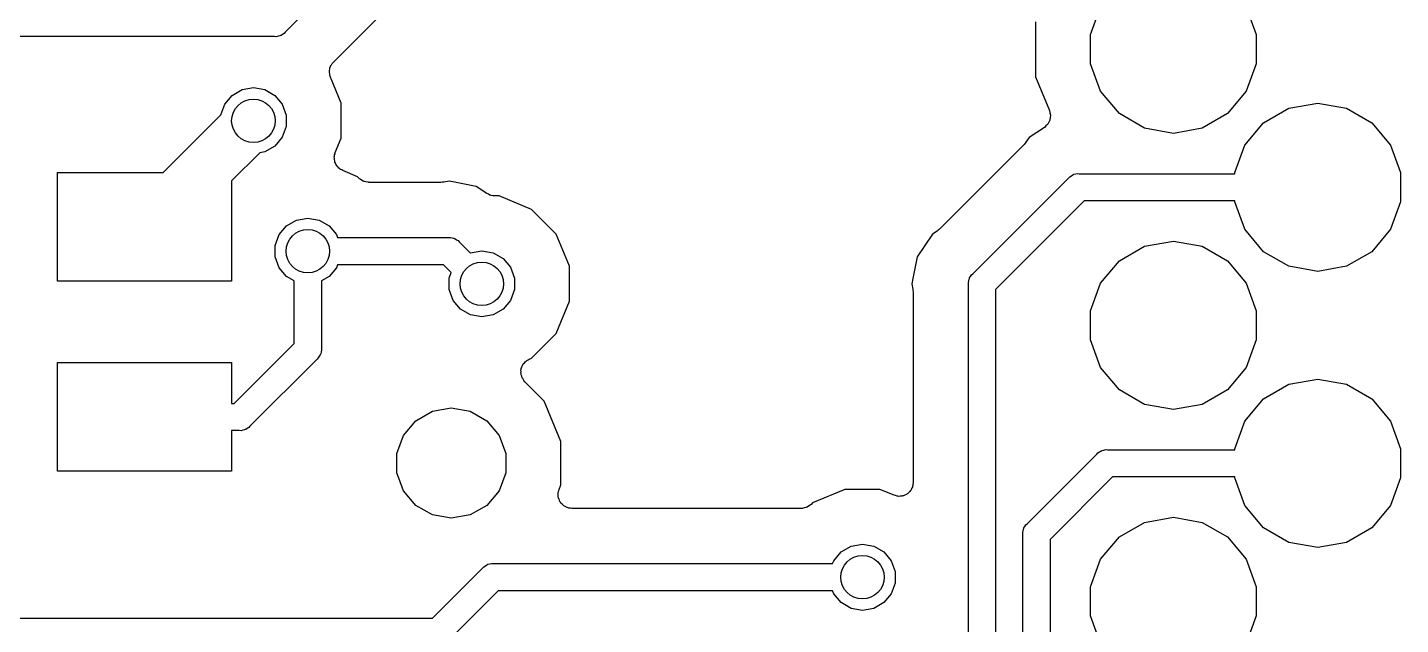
# Model space of a CAD drawing. Extents: x 61 to 194, y -153 to -61.
# Drawn here: x 166.32 to 178.95, y -91.04 to -85.54 of the extents above; entities that cross this region are included whole.
import ezdxf

# ---------------------------------------------------------------- set-up
doc = ezdxf.new("R2010")
doc.units = 0
doc.header["$MEASUREMENT"] = 0
doc.layers.add('BLACK', color=7, linetype='CONTINUOUS')

msp = doc.modelspace()

# ---------------------------------------------------------------- linework, layer by layer
at = {"layer": 'BLACK', "linetype": 'CONTINUOUS'}
for p, q in [((171.685, -82.5922), (168.692, -85.5845)), ((169.136, -85.8596), (171.995, -83.0005)), ((176.098, -85.6076), (176.19, -85.3551)), ((177.53, -85.3551), (177.622, -85.6076)), ((168.682, -85.5972), (168.667, -85.6055)), ((168.692, -85.5845), (168.682, -85.5972)), ((175.59, -85.4894), (175.59, -85.9946)), ((168.595, -85.625), (163.252, -85.625)), ((168.611, -85.6264), (168.595, -85.625)), ((168.627, -85.6222), (168.611, -85.6264)), ((168.643, -85.6193), (168.627, -85.6222)), ((168.648, -85.6165), (168.643, -85.6193)), ((168.654, -85.615), (168.648, -85.6165)), ((168.667, -85.6055), (168.654, -85.615)), ((176.098, -85.8764), (176.098, -85.6076)), ((177.622, -85.6076), (177.622, -85.8764)), ((169.099, -85.9383), (169.102, -85.925)), ((169.1, -85.9467), (169.099, -85.9383)), ((169.099, -85.9549), (169.1, -85.9467)), ((169.102, -85.9685), (169.099, -85.9549)), ((169.102, -85.925), (169.104, -85.9112)), ((169.103, -85.9823), (169.102, -85.9685)), ((169.104, -85.9112), (169.108, -85.9038)), ((169.108, -85.9038), (169.11, -85.8957)), ((169.11, -85.8957), (169.118, -85.8844)), ((169.118, -85.8844), (169.125, -85.8721)), ((169.125, -85.8721), (169.131, -85.8664)), ((169.131, -85.8664), (169.136, -85.8596)), ((176.19, -86.1289), (176.098, -85.8764)), ((177.622, -85.8764), (177.53, -86.1289)), ((168.296, -86.1137), (168.4, -86.0954)), ((168.4, -86.0954), (168.504, -86.1137)), ((169.106, -85.9898), (169.103, -85.9823)), ((169.108, -85.998), (169.106, -85.9898)), ((169.208, -86.2393), (169.108, -85.998)), ((175.59, -85.9946), (175.719, -86.3072)), ((168.136, -86.2477), (168.204, -86.1666)), ((168.204, -86.1666), (168.296, -86.1137)), ((168.504, -86.1137), (168.596, -86.1666)), ((168.596, -86.1666), (168.664, -86.2477)), ((176.363, -86.3347), (176.19, -86.1289)), ((177.53, -86.1289), (177.357, -86.3347)), ((167.571, -86.875), (168.1, -86.3461)), ((168.1, -86.3461), (168.136, -86.2477)), ((168.664, -86.2477), (168.7, -86.3471)), ((168.7, -86.3471), (168.7, -86.4529)), ((169.208, -86.5607), (169.208, -86.2393)), ((175.719, -86.3072), (175.724, -86.3274)), ((175.724, -86.3274), (175.729, -86.3475)), ((175.729, -86.3502), (175.726, -86.3707)), ((175.729, -86.3475), (175.729, -86.3489)), ((175.729, -86.3489), (175.729, -86.3502)), ((176.595, -86.4691), (176.363, -86.3347)), ((177.357, -86.3347), (177.125, -86.4691)), ((177.689, -86.4193), (177.922, -86.2849)), ((177.922, -86.2849), (178.186, -86.2382)), ((178.186, -86.2382), (178.451, -86.2849)), ((178.451, -86.2849), (178.684, -86.4193)), ((168.7, -86.4529), (168.664, -86.5523)), ((175.673, -86.4614), (175.532, -86.5556)), ((175.688, -86.4471), (175.673, -86.4614)), ((175.703, -86.4331), (175.688, -86.4471)), ((175.704, -86.4318), (175.703, -86.4331)), ((175.705, -86.4309), (175.704, -86.4318)), ((175.714, -86.4123), (175.705, -86.4309)), ((175.723, -86.394), (175.714, -86.4123)), ((175.724, -86.3913), (175.723, -86.3926)), ((175.723, -86.3926), (175.723, -86.394)), ((175.726, -86.3707), (175.724, -86.3913)), ((176.86, -86.5158), (176.595, -86.4691)), ((177.125, -86.4691), (176.86, -86.5158)), ((177.516, -86.6251), (177.689, -86.4193)), ((178.684, -86.4193), (178.856, -86.6251)), ((168.664, -86.5523), (168.596, -86.6334)), ((169.153, -86.6929), (169.208, -86.5607)), ((175.495, -86.6071), (175.487, -86.6173)), ((175.503, -86.5981), (175.495, -86.6071)), ((175.532, -86.5556), (175.503, -86.5981)), ((168.459, -86.6942), (168.2, -86.9536)), ((168.504, -86.6863), (168.459, -86.6942)), ((168.596, -86.6334), (168.504, -86.6863)), ((169.144, -86.7359), (169.146, -86.7251)), ((169.145, -86.7469), (169.144, -86.7359)), ((169.146, -86.7251), (169.147, -86.714)), ((169.147, -86.714), (169.151, -86.7037)), ((169.151, -86.7037), (169.153, -86.6929)), ((175.487, -86.6173), (174.705, -87.3995)), ((177.424, -86.8776), (177.516, -86.6251)), ((178.856, -86.6251), (178.948, -86.8776)), ((169.145, -86.758), (169.145, -86.7469)), ((169.148, -86.7686), (169.145, -86.758)), ((169.149, -86.7797), (169.148, -86.7686)), ((169.155, -86.7895), (169.149, -86.7797)), ((169.158, -86.8001), (169.155, -86.7895)), ((169.165, -86.8089), (169.158, -86.8001)), ((169.17, -86.8188), (169.165, -86.8089)), ((169.178, -86.8263), (169.17, -86.8188)), ((169.185, -86.8351), (169.178, -86.8263)), ((169.194, -86.8411), (169.185, -86.8351)), ((169.202, -86.8486), (169.194, -86.8411)), ((169.213, -86.8528), (169.202, -86.8486)), ((169.222, -86.8588), (169.213, -86.8528)), ((169.358, -86.915), (169.222, -86.8588)), ((166.6, -87.875), (166.6, -86.875)), ((166.6, -86.875), (167.571, -86.875)), ((168.2, -86.9536), (168.2, -87.875)), ((169.372, -86.9298), (169.358, -86.915)), ((169.377, -86.933), (169.372, -86.9298)), ((169.381, -86.9373), (169.377, -86.933)), ((169.395, -86.9456), (169.381, -86.9373)), ((169.409, -86.9551), (169.395, -86.9456)), ((169.414, -86.9565), (169.409, -86.9551)), ((169.419, -86.9593), (169.414, -86.9565)), ((169.435, -86.9622), (169.419, -86.9593)), ((169.451, -86.9665), (169.435, -86.9622)), ((169.457, -86.966), (169.451, -86.9665)), ((169.462, -86.967), (169.457, -86.966)), ((170.125, -86.967), (169.462, -86.967)), ((170.137, -86.9648), (170.125, -86.967)), ((170.15, -86.9646), (170.137, -86.9648)), ((170.2, -86.9546), (170.15, -86.9646)), ((170.25, -86.9646), (170.2, -86.9546)), ((170.447, -87.0037), (170.25, -86.9646)), ((170.25, -86.9646), (170.25, -86.9646)), ((175.015, -87.8077), (175.896, -86.9275)), ((175.896, -86.9275), (175.906, -86.9148)), ((175.906, -86.9148), (175.921, -86.9065)), ((175.921, -86.9065), (175.934, -86.897)), ((175.934, -86.897), (175.94, -86.8955)), ((175.94, -86.8955), (175.945, -86.8927)), ((175.945, -86.8927), (175.961, -86.8898)), ((175.961, -86.8898), (175.977, -86.8856)), ((175.977, -86.8856), (175.993, -86.887)), ((175.993, -86.887), (177.424, -86.887)), ((177.424, -86.887), (177.424, -86.8776)), ((178.948, -86.8776), (178.948, -87.1464)), ((170.547, -87.0706), (170.447, -87.0037)), ((170.561, -87.0767), (170.547, -87.0706)), ((170.574, -87.0843), (170.561, -87.0767)), ((170.581, -87.0856), (170.574, -87.0843)), ((170.587, -87.0884), (170.581, -87.0856)), ((170.603, -87.0894), (170.587, -87.0884)), ((170.618, -87.092), (170.603, -87.0894)), ((170.661, -87.092), (170.618, -87.092)), ((170.958, -87.215), (170.661, -87.092)), ((171.185, -87.4423), (170.958, -87.215)), ((176.04, -87.137), (175.225, -87.9518)), ((177.424, -87.137), (176.04, -87.137)), ((177.424, -87.1464), (177.424, -87.137)), ((177.516, -87.3989), (177.424, -87.1464)), ((178.948, -87.1464), (178.856, -87.3989)), ((168.636, -87.4477), (168.704, -87.3666)), ((168.704, -87.3666), (168.796, -87.3137)), ((168.796, -87.3137), (168.9, -87.2954)), ((168.9, -87.2954), (169.004, -87.3137)), ((169.004, -87.3137), (169.096, -87.3666)), ((169.096, -87.3666), (169.164, -87.4477)), ((168.6, -87.5471), (168.636, -87.4477)), ((169.164, -87.4477), (169.174, -87.475)), ((169.174, -87.475), (170.195, -87.475)), ((170.195, -87.475), (170.211, -87.4736)), ((170.211, -87.4736), (170.227, -87.4778)), ((170.227, -87.4778), (170.243, -87.4807)), ((170.243, -87.4807), (170.248, -87.4835)), ((170.248, -87.4835), (170.254, -87.485)), ((170.254, -87.485), (170.267, -87.4945)), ((170.267, -87.4945), (170.282, -87.5028)), ((171.308, -87.7393), (171.185, -87.4423)), ((174.644, -87.4436), (174.504, -87.653)), ((174.686, -87.4153), (174.644, -87.4436)), ((174.695, -87.4066), (174.686, -87.4153)), ((174.705, -87.3995), (174.695, -87.4066)), ((177.689, -87.6047), (177.516, -87.3989)), ((178.856, -87.3989), (178.684, -87.6047)), ((168.6, -87.6529), (168.6, -87.5471)), ((170.282, -87.5028), (170.292, -87.5155)), ((170.292, -87.5155), (170.392, -87.6157)), ((170.392, -87.6157), (170.396, -87.6137)), ((170.396, -87.6137), (170.5, -87.5954)), ((170.5, -87.5954), (170.604, -87.6137)), ((170.604, -87.6137), (170.696, -87.6666)), ((176.363, -87.6893), (176.595, -87.5549)), ((176.595, -87.5549), (176.86, -87.5082)), ((176.86, -87.5082), (177.125, -87.5549)), ((177.125, -87.5549), (177.357, -87.6893)), ((177.922, -87.7391), (177.689, -87.6047)), ((178.684, -87.6047), (178.451, -87.7391)), ((168.636, -87.7523), (168.6, -87.6529)), ((169.174, -87.725), (169.164, -87.7523)), ((170.148, -87.725), (169.174, -87.725)), ((170.219, -87.7955), (170.148, -87.725)), ((170.696, -87.6666), (170.764, -87.7477)), ((171.308, -88.0607), (171.308, -87.7393)), ((174.504, -87.653), (174.465, -87.8499)), ((176.19, -87.8951), (176.363, -87.6893)), ((177.357, -87.6893), (177.53, -87.8951)), ((178.186, -87.7858), (177.922, -87.7391)), ((178.451, -87.7391), (178.186, -87.7858)), ((168.704, -87.8334), (168.636, -87.7523)), ((168.775, -87.8742), (168.704, -87.8334)), ((169.096, -87.8334), (169.025, -87.8742)), ((169.164, -87.7523), (169.096, -87.8334)), ((170.2, -87.8471), (170.219, -87.7955)), ((170.2, -87.9529), (170.2, -87.8471)), ((170.764, -87.7477), (170.8, -87.8471)), ((170.8, -87.8471), (170.8, -87.9529)), ((174.465, -87.8499), (174.455, -87.9)), ((174.465, -87.8499), (174.465, -87.8499)), ((174.974, -87.8889), (174.978, -87.8729)), ((174.978, -87.8729), (174.981, -87.8566)), ((174.981, -87.8566), (174.984, -87.8518)), ((174.984, -87.8518), (174.985, -87.8464)), ((174.985, -87.8464), (174.994, -87.8328)), ((174.994, -87.8328), (175.003, -87.8184)), ((175.003, -87.8184), (175.015, -87.8077)), ((168.2, -87.875), (166.6, -87.875)), ((168.775, -88.4482), (168.775, -87.8742)), ((169.025, -87.8742), (169.025, -88.4946)), ((170.236, -88.0523), (170.2, -87.9529)), ((170.8, -87.9529), (170.764, -88.0523)), ((174.455, -87.9), (174.465, -87.9501)), ((174.465, -87.9501), (174.465, -87.9626)), ((174.465, -87.9626), (174.467, -87.9748)), ((174.467, -87.9748), (174.467, -89.7288)), ((174.975, -87.9054), (174.974, -87.8889)), ((174.975, -91.4482), (174.975, -87.9054)), ((175.225, -87.9518), (175.225, -91.4946)), ((176.098, -88.1476), (176.19, -87.8951)), ((177.53, -87.8951), (177.622, -88.1476)), ((170.304, -88.1334), (170.236, -88.0523)), ((170.764, -88.0523), (170.696, -88.1334)), ((171.185, -88.3577), (171.308, -88.0607)), ((170.396, -88.1863), (170.304, -88.1334)), ((170.5, -88.2046), (170.396, -88.1863)), ((170.604, -88.1863), (170.5, -88.2046)), ((170.696, -88.1334), (170.604, -88.1863)), ((176.098, -88.4164), (176.098, -88.1476)), ((177.622, -88.1476), (177.622, -88.4164)), ((170.958, -88.585), (171.185, -88.3577)), ((168.223, -89), (168.775, -88.4482)), ((169.025, -88.4946), (169.026, -88.5111)), ((176.19, -88.6689), (176.098, -88.4164)), ((177.622, -88.4164), (177.53, -88.6689)), ((166.6, -89.625), (166.6, -88.625)), ((166.6, -88.625), (168.2, -88.625)), ((168.2, -88.625), (168.2, -89)), ((168.985, -88.5922), (168.367, -89.2095)), ((168.997, -88.5816), (168.985, -88.5922)), ((169.006, -88.5672), (168.997, -88.5816)), ((169.015, -88.5536), (169.006, -88.5672)), ((169.016, -88.5482), (169.015, -88.5536)), ((169.019, -88.5434), (169.016, -88.5482)), ((169.022, -88.5271), (169.019, -88.5434)), ((169.026, -88.5111), (169.022, -88.5271)), ((170.882, -88.6379), (170.892, -88.6281)), ((170.892, -88.6281), (170.9, -88.6171)), ((170.9, -88.6171), (170.907, -88.6126)), ((170.907, -88.6126), (170.913, -88.6067)), ((170.913, -88.6067), (170.926, -88.6009)), ((170.926, -88.6009), (170.937, -88.5934)), ((170.937, -88.5934), (170.958, -88.585)), ((170.859, -88.7218), (170.861, -88.708)), ((170.862, -88.7299), (170.859, -88.7218)), ((170.86, -88.6942), (170.863, -88.6862)), ((170.861, -88.708), (170.86, -88.6942)), ((170.862, -88.7383), (170.862, -88.7299)), ((170.867, -88.7511), (170.862, -88.7383)), ((170.863, -88.6779), (170.869, -88.6653)), ((170.863, -88.6862), (170.863, -88.6779)), ((170.871, -88.7644), (170.867, -88.7511)), ((170.869, -88.6653), (170.873, -88.6521)), ((170.873, -88.6521), (170.878, -88.6455)), ((170.878, -88.6455), (170.882, -88.6379)), ((176.363, -88.8747), (176.19, -88.6689)), ((177.53, -88.6689), (177.357, -88.8747)), ((170.876, -88.7713), (170.871, -88.7644)), ((170.879, -88.779), (170.876, -88.7713)), ((170.888, -88.7892), (170.879, -88.779)), ((170.896, -88.8006), (170.888, -88.7892)), ((171.075, -88.979), (170.896, -88.8006)), ((176.595, -89.0091), (176.363, -88.8747)), ((177.357, -88.8747), (177.125, -89.0091)), ((177.689, -88.9593), (177.922, -88.8249)), ((177.922, -88.8249), (178.186, -88.7782)), ((178.186, -88.7782), (178.451, -88.8249)), ((178.451, -88.8249), (178.684, -88.9593)), ((168.2, -89), (168.223, -89)), ((171.228, -89.3495), (171.075, -88.979)), ((176.86, -89.0558), (176.595, -89.0091)), ((177.125, -89.0091), (176.86, -89.0558)), ((177.516, -89.1651), (177.689, -88.9593)), ((178.684, -88.9593), (178.856, -89.1651)), ((169.894, -89.1611), (170.046, -89.0729)), ((170.046, -89.0729), (170.22, -89.0423)), ((170.22, -89.0423), (170.394, -89.0729)), ((170.394, -89.0729), (170.546, -89.1611)), ((168.27, -89.25), (168.2, -89.25)), ((168.2, -89.25), (168.2, -89.625)), ((168.286, -89.2514), (168.27, -89.25)), ((168.302, -89.2472), (168.286, -89.2514)), ((168.318, -89.2443), (168.302, -89.2472)), ((168.323, -89.2415), (168.318, -89.2443)), ((168.329, -89.24), (168.323, -89.2415)), ((168.342, -89.2305), (168.329, -89.24)), ((168.357, -89.2222), (168.342, -89.2305)), ((168.367, -89.2095), (168.357, -89.2222)), ((169.78, -89.2961), (169.894, -89.1611)), ((170.546, -89.1611), (170.66, -89.2961)), ((177.424, -89.4176), (177.516, -89.1651)), ((178.856, -89.1651), (178.948, -89.4176)), ((169.72, -89.4618), (169.78, -89.2961)), ((170.66, -89.2961), (170.72, -89.4618)), ((171.228, -89.7505), (171.228, -89.3495)), ((169.72, -89.6382), (169.72, -89.4618)), ((170.72, -89.4618), (170.72, -89.6382)), ((175.515, -90.1077), (176.156, -89.4675)), ((176.156, -89.4675), (176.166, -89.4548)), ((176.166, -89.4548), (176.181, -89.4465)), ((176.181, -89.4465), (176.194, -89.437)), ((176.194, -89.437), (176.2, -89.4355)), ((176.2, -89.4355), (176.205, -89.4327)), ((176.205, -89.4327), (176.221, -89.4298)), ((176.221, -89.4298), (176.237, -89.4256)), ((176.237, -89.4256), (176.253, -89.427)), ((176.253, -89.427), (177.424, -89.427)), ((177.424, -89.427), (177.424, -89.4176)), ((178.948, -89.4176), (178.948, -89.6864)), ((168.2, -89.625), (166.6, -89.625)), ((169.78, -89.8039), (169.72, -89.6382)), ((170.72, -89.6382), (170.66, -89.8039)), ((171.211, -89.7914), (171.228, -89.7505)), ((174.461, -89.764), (174.459, -89.7722)), ((174.464, -89.7563), (174.461, -89.764)), ((174.465, -89.7424), (174.464, -89.7563)), ((174.467, -89.7288), (174.465, -89.7424)), ((176.3, -89.677), (175.725, -90.2518)), ((177.424, -89.677), (176.3, -89.677)), ((177.424, -89.6864), (177.424, -89.677)), ((177.516, -89.9389), (177.424, -89.6864)), ((178.948, -89.6864), (178.856, -89.9389)), ((169.894, -89.9389), (169.78, -89.8039)), ((170.66, -89.8039), (170.546, -89.9389)), ((171.202, -89.8345), (171.203, -89.8263)), ((171.203, -89.8482), (171.202, -89.8345)), ((171.203, -89.8179), (171.208, -89.8049)), ((171.203, -89.8263), (171.203, -89.8179)), ((171.203, -89.8621), (171.203, -89.8482)), ((171.206, -89.8699), (171.203, -89.8621)), ((171.207, -89.8782), (171.206, -89.8699)), ((171.214, -89.8905), (171.207, -89.8782)), ((171.208, -89.8049), (171.211, -89.7914)), ((171.218, -89.9035), (171.214, -89.8905)), ((173.839, -89.792), (173.542, -89.915)), ((174.161, -89.792), (173.839, -89.792)), ((174.291, -89.8461), (174.161, -89.792)), ((174.305, -89.8491), (174.291, -89.8461)), ((174.318, -89.8539), (174.305, -89.8491)), ((174.326, -89.8539), (174.318, -89.8539)), ((174.334, -89.8557), (174.326, -89.8539)), ((174.348, -89.8539), (174.334, -89.8557)), ((174.362, -89.8539), (174.348, -89.8539)), ((174.37, -89.851), (174.362, -89.8539)), ((174.378, -89.8499), (174.37, -89.851)), ((174.39, -89.8435), (174.378, -89.8499)), ((174.404, -89.8388), (174.39, -89.8435)), ((174.41, -89.8334), (174.404, -89.8388)), ((174.417, -89.8296), (174.41, -89.8334)), ((174.427, -89.8193), (174.417, -89.8296)), ((174.437, -89.8104), (174.427, -89.8193)), ((174.441, -89.8032), (174.437, -89.8104)), ((174.447, -89.797), (174.441, -89.8032)), ((174.452, -89.7842), (174.447, -89.797)), ((174.459, -89.7722), (174.452, -89.7842)), ((170.046, -90.0271), (169.894, -89.9389)), ((170.546, -89.9389), (170.394, -90.0271)), ((171.224, -89.9099), (171.218, -89.9035)), ((171.228, -89.9173), (171.224, -89.9099)), ((171.238, -89.9267), (171.228, -89.9173)), ((171.247, -89.9373), (171.238, -89.9267)), ((171.254, -89.9415), (171.247, -89.9373)), ((171.26, -89.9471), (171.254, -89.9415)), ((171.273, -89.9524), (171.26, -89.9471)), ((171.285, -89.9593), (171.273, -89.9524)), ((171.293, -89.9608), (171.285, -89.9593)), ((171.301, -89.964), (171.293, -89.9608)), ((171.315, -89.9646), (171.301, -89.964)), ((171.328, -89.967), (171.315, -89.9646)), ((173.438, -89.967), (171.328, -89.967)), ((173.443, -89.966), (173.438, -89.967)), ((173.449, -89.9665), (173.443, -89.966)), ((173.465, -89.9622), (173.449, -89.9665)), ((173.481, -89.9593), (173.465, -89.9622)), ((173.486, -89.9565), (173.481, -89.9593)), ((173.491, -89.9551), (173.486, -89.9565)), ((173.505, -89.9456), (173.491, -89.9551)), ((173.519, -89.9373), (173.505, -89.9456)), ((173.523, -89.933), (173.519, -89.9373)), ((173.528, -89.9298), (173.523, -89.933)), ((173.542, -89.915), (173.528, -89.9298)), ((177.689, -90.1447), (177.516, -89.9389)), ((178.856, -89.9389), (178.684, -90.1447)), ((170.22, -90.0577), (170.046, -90.0271)), ((170.394, -90.0271), (170.22, -90.0577)), ((175.485, -90.1464), (175.494, -90.1328)), ((175.494, -90.1328), (175.503, -90.1184)), ((175.503, -90.1184), (175.515, -90.1077)), ((176.363, -90.2293), (176.595, -90.0949)), ((176.595, -90.0949), (176.86, -90.0482)), ((176.86, -90.0482), (177.125, -90.0949)), ((177.125, -90.0949), (177.357, -90.2293)), ((177.922, -90.2791), (177.689, -90.1447)), ((178.684, -90.1447), (178.451, -90.2791)), ((175.474, -90.1889), (175.478, -90.1729)), ((175.475, -90.2054), (175.474, -90.1889)), ((175.475, -91.9482), (175.475, -90.2054)), ((175.478, -90.1729), (175.481, -90.1566)), ((175.481, -90.1566), (175.484, -90.1518)), ((175.484, -90.1518), (175.485, -90.1464)), ((175.725, -90.2518), (175.725, -91.9946)), ((176.19, -90.4351), (176.363, -90.2293)), ((177.357, -90.2293), (177.53, -90.4351)), ((173.736, -90.4477), (173.804, -90.3666)), ((173.804, -90.3666), (173.896, -90.3137)), ((173.896, -90.3137), (174, -90.2954)), ((174, -90.2954), (174.104, -90.3137)), ((174.104, -90.3137), (174.196, -90.3666)), ((174.196, -90.3666), (174.264, -90.4477)), ((178.186, -90.3258), (177.922, -90.2791)), ((178.451, -90.2791), (178.186, -90.3258)), ((170.048, -90.975), (170.508, -90.5155)), ((170.508, -90.5155), (170.518, -90.5028)), ((170.518, -90.5028), (170.533, -90.4945)), ((170.533, -90.4945), (170.546, -90.485)), ((170.546, -90.485), (170.552, -90.4835)), ((170.552, -90.4835), (170.557, -90.4807)), ((170.557, -90.4807), (170.573, -90.4778)), ((170.573, -90.4778), (170.589, -90.4736)), ((170.589, -90.4736), (170.605, -90.475)), ((170.605, -90.475), (173.726, -90.475)), ((173.726, -90.475), (173.736, -90.4477)), ((174.264, -90.4477), (174.3, -90.5471)), ((176.098, -90.6876), (176.19, -90.4351)), ((177.53, -90.4351), (177.622, -90.6876)), ((174.3, -90.5471), (174.3, -90.6529)), ((170.652, -90.725), (170.192, -91.1845)), ((173.726, -90.725), (170.652, -90.725)), ((173.736, -90.7523), (173.726, -90.725)), ((173.804, -90.8334), (173.736, -90.7523)), ((174.264, -90.7523), (174.196, -90.8334)), ((174.3, -90.6529), (174.264, -90.7523)), ((176.098, -90.9564), (176.098, -90.6876)), ((177.622, -90.6876), (177.622, -90.9564)), ((173.896, -90.8863), (173.804, -90.8334)), ((174, -90.9046), (173.896, -90.8863)), ((174.104, -90.8863), (174, -90.9046)), ((174.196, -90.8334), (174.104, -90.8863)), ((159.252, -90.975), (170.048, -90.975)), ((176.19, -91.2089), (176.098, -90.9564)), ((177.622, -90.9564), (177.53, -91.2089))]:
    msp.add_line(p, q, dxfattribs=at)
at = {"layer": 'BLACK'}
for centre in [(168.4, -86.4), (168.9, -87.6), (170.5, -87.9), (174, -90.6)]:
    msp.add_circle(centre, 0.2, dxfattribs=at)

doc.saveas('drawing.dxf')
